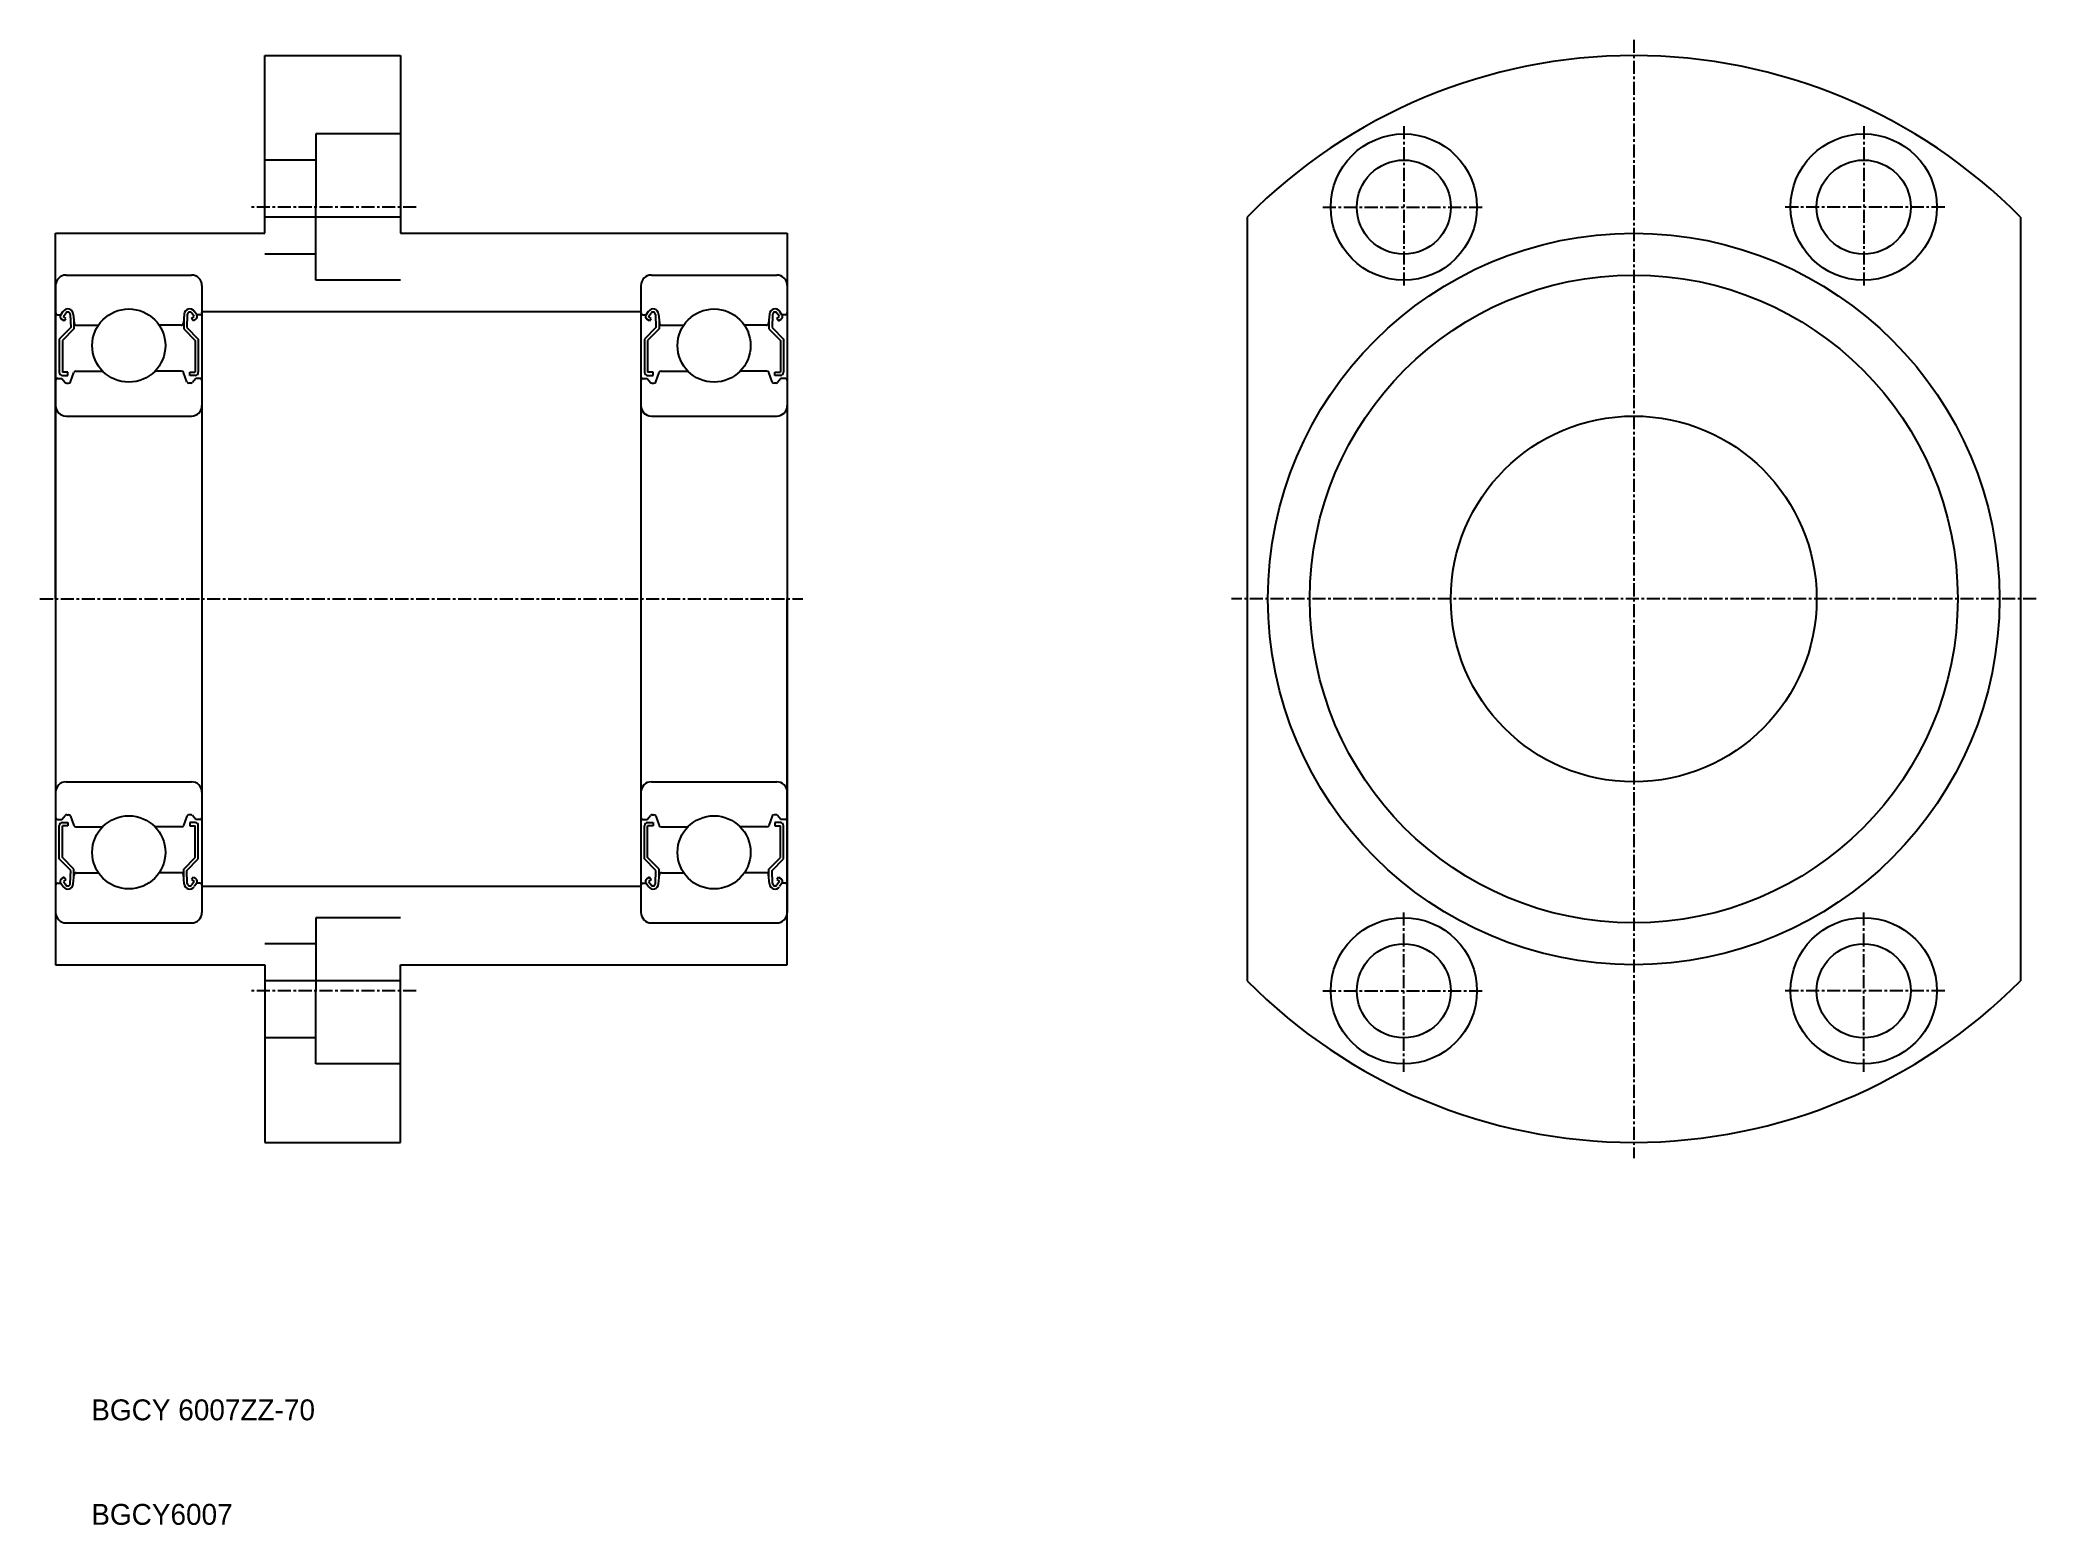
# Model space of a CAD drawing. Extents: x 171 to 362, y 46 to 188.
import ezdxf

# ---------------------------------------------------------------- set-up
doc = ezdxf.new("R2010")
doc.units = 0
doc.linetypes.add('CENTER', pattern=[2, 1.25, -0.25, 0.25, -0.25])
doc.linetypes.add('DASHED', pattern=[19.05, 12.7, -6.35])
doc.layers.get('0').update_dxf_attribs({"linetype": 'CONTINUOUS'})
doc.layers.add('CENTER', color=1, linetype='CENTER')

msp = doc.modelspace()

# ---------------------------------------------------------------- linework, layer by layer
for p, q in [((192.68, 169.16), (192.68, 186.16)), ((192.68, 186.16), (205.68, 186.16)), ((205.68, 186.16), (205.68, 169.16)), ((205.68, 170.7), (192.68, 170.7)), ((286.68, 170.7), (286.68, 97.62)), ((360.68, 170.7), (360.68, 97.62)), ((172.68, 134.16), (172.68, 169.16)), ((172.68, 169.16), (192.68, 169.16)), ((205.68, 169.16), (242.68, 169.16)), ((242.68, 169.16), (242.68, 134.16)), ((173.68, 165.16), (185.68, 165.16)), ((229.68, 165.16), (241.68, 165.16)), ((172.68, 164.16), (172.68, 104.16)), ((186.68, 164.16), (186.68, 104.16)), ((228.68, 164.16), (228.68, 104.16)), ((242.68, 164.16), (242.68, 104.16)), ((172.88, 161.36), (173.18, 161.36)), ((173.18, 161.36), (173.41, 161.69)), ((173.49, 160.77), (173.25, 160.94)), ((173.42, 161.19), (173.65, 161.52)), ((173.67, 161.01), (173.42, 161.19)), ((173.49, 160.77), (173.67, 161.01)), ((174.07, 161.39), (174.12, 160.13)), ((174.37, 161.43), (174.45, 160.54)), ((174.42, 160.88), (174.42, 160.01)), ((184.98, 161.43), (184.9, 160.54)), ((184.93, 160.88), (184.93, 160.01)), ((185.28, 161.39), (185.23, 160.13)), ((185.68, 161.01), (185.93, 161.19)), ((185.86, 160.77), (185.68, 161.01)), ((185.93, 161.19), (185.7, 161.52)), ((185.86, 160.77), (186.1, 160.94)), ((186.18, 161.36), (185.94, 161.69)), ((186.48, 161.36), (186.18, 161.36)), ((228.88, 161.36), (229.18, 161.36)), ((229.18, 161.36), (229.41, 161.69)), ((229.49, 160.77), (229.25, 160.94)), ((229.42, 161.19), (229.65, 161.52)), ((229.67, 161.01), (229.42, 161.19)), ((229.49, 160.77), (229.67, 161.01)), ((230.07, 161.39), (230.12, 160.13)), ((230.37, 161.43), (230.45, 160.54)), ((230.42, 160.88), (230.42, 160.01)), ((240.98, 161.43), (240.9, 160.54)), ((240.93, 160.88), (240.93, 160.01)), ((241.28, 161.39), (241.23, 160.13)), ((241.68, 161.01), (241.93, 161.19)), ((241.86, 160.77), (241.68, 161.01)), ((241.93, 161.19), (241.7, 161.52)), ((241.86, 160.77), (242.1, 160.94)), ((242.18, 161.36), (241.94, 161.69)), ((242.48, 161.36), (242.18, 161.36)), ((174.12, 160.13), (173.02, 159.03)), ((173.02, 159.03), (173.02, 155.86)), ((174.42, 160.01), (173.32, 158.91)), ((173.32, 158.91), (173.32, 155.86)), ((174.65, 160.36), (176.77, 160.36)), ((184.7, 160.36), (182.58, 160.36)), ((184.93, 160.01), (186.03, 158.91)), ((185.23, 160.13), (186.33, 159.03)), ((186.03, 158.91), (186.03, 155.86)), ((186.33, 159.03), (186.33, 155.86)), ((230.12, 160.13), (229.02, 159.03)), ((229.02, 159.03), (229.02, 155.86)), ((230.42, 160.01), (229.32, 158.91)), ((229.32, 158.91), (229.32, 155.86)), ((230.65, 160.36), (232.77, 160.36)), ((240.7, 160.36), (238.58, 160.36)), ((240.93, 160.01), (242.03, 158.91)), ((241.23, 160.13), (242.33, 159.03)), ((242.03, 158.91), (242.03, 155.86)), ((242.33, 159.03), (242.33, 155.86)), ((172.88, 155.26), (173.28, 155.26)), ((173.28, 155.26), (173.59, 154.88)), ((173.84, 155.86), (173.32, 155.86)), ((173.32, 155.56), (173.84, 155.56)), ((173.75, 154.81), (173.92, 154.81)), ((173.84, 155.56), (173.84, 155.86)), ((174.11, 154.94), (174.43, 155.83)), ((174.62, 155.96), (177.18, 155.96)), ((184.73, 155.96), (182.18, 155.96)), ((185.24, 154.94), (184.92, 155.83)), ((185.6, 154.81), (185.43, 154.81)), ((185.51, 155.56), (185.51, 155.86)), ((185.51, 155.86), (186.03, 155.86)), ((186.03, 155.56), (185.51, 155.56)), ((186.08, 155.26), (185.76, 154.88)), ((186.48, 155.26), (186.08, 155.26)), ((228.88, 155.26), (229.28, 155.26)), ((229.28, 155.26), (229.59, 154.88)), ((229.84, 155.86), (229.32, 155.86)), ((229.32, 155.56), (229.84, 155.56)), ((229.75, 154.81), (229.92, 154.81)), ((229.84, 155.56), (229.84, 155.86)), ((230.11, 154.94), (230.43, 155.83)), ((230.62, 155.96), (233.18, 155.96)), ((240.73, 155.96), (238.18, 155.96)), ((241.24, 154.94), (240.92, 155.83)), ((241.6, 154.81), (241.43, 154.81)), ((241.51, 155.56), (241.51, 155.86)), ((241.51, 155.86), (242.03, 155.86)), ((242.03, 155.56), (241.51, 155.56)), ((242.08, 155.26), (241.76, 154.88)), ((242.48, 155.26), (242.08, 155.26)), ((173.68, 151.66), (185.68, 151.66)), ((229.68, 151.66), (241.68, 151.66)), ((172.68, 134.16), (172.68, 99.16)), ((242.68, 99.16), (242.68, 134.16)), ((173.68, 116.66), (185.68, 116.66)), ((229.68, 116.66), (241.68, 116.66)), ((172.88, 113.06), (173.28, 113.06)), ((173.28, 113.06), (173.59, 113.44)), ((173.32, 112.76), (173.84, 112.76)), ((173.75, 113.51), (173.92, 113.51)), ((173.84, 112.76), (173.84, 112.46)), ((174.11, 113.38), (174.43, 112.49)), ((185.24, 113.38), (184.92, 112.49)), ((185.6, 113.51), (185.43, 113.51)), ((185.51, 112.76), (185.51, 112.46)), ((186.03, 112.76), (185.51, 112.76)), ((186.08, 113.06), (185.76, 113.44)), ((186.48, 113.06), (186.08, 113.06)), ((228.88, 113.06), (229.28, 113.06)), ((229.28, 113.06), (229.59, 113.44)), ((229.32, 112.76), (229.84, 112.76)), ((229.75, 113.51), (229.92, 113.51)), ((229.84, 112.76), (229.84, 112.46)), ((230.11, 113.38), (230.43, 112.49)), ((241.24, 113.38), (240.92, 112.49)), ((241.6, 113.51), (241.43, 113.51)), ((241.51, 112.76), (241.51, 112.46)), ((242.03, 112.76), (241.51, 112.76)), ((242.08, 113.06), (241.76, 113.44)), ((242.48, 113.06), (242.08, 113.06)), ((173.02, 109.28), (173.02, 112.46)), ((173.32, 109.41), (173.32, 112.46)), ((173.84, 112.46), (173.32, 112.46)), ((174.62, 112.36), (177.18, 112.36)), ((184.73, 112.36), (182.18, 112.36)), ((185.51, 112.46), (186.03, 112.46)), ((186.03, 109.41), (186.03, 112.46)), ((186.33, 109.28), (186.33, 112.46)), ((229.02, 109.28), (229.02, 112.46)), ((229.84, 112.46), (229.32, 112.46)), ((229.32, 109.41), (229.32, 112.46)), ((230.62, 112.36), (233.18, 112.36)), ((240.73, 112.36), (238.18, 112.36)), ((241.51, 112.46), (242.03, 112.46)), ((242.03, 109.41), (242.03, 112.46)), ((242.33, 109.28), (242.33, 112.46)), ((174.12, 108.18), (173.02, 109.28)), ((174.42, 108.31), (173.32, 109.41)), ((184.93, 108.31), (186.03, 109.41)), ((185.23, 108.18), (186.33, 109.28)), ((230.12, 108.18), (229.02, 109.28)), ((230.42, 108.31), (229.32, 109.41)), ((240.93, 108.31), (242.03, 109.41)), ((241.23, 108.18), (242.33, 109.28)), ((173.49, 107.55), (173.25, 107.38)), ((173.67, 107.3), (173.42, 107.13)), ((173.42, 107.13), (173.65, 106.8)), ((173.49, 107.55), (173.67, 107.3)), ((174.07, 106.93), (174.12, 108.18)), ((174.37, 106.89), (174.45, 107.78)), ((174.42, 107.44), (174.42, 108.31)), ((174.65, 107.96), (176.77, 107.96)), ((184.7, 107.96), (182.58, 107.96)), ((184.98, 106.89), (184.9, 107.78)), ((184.93, 107.44), (184.93, 108.31)), ((185.28, 106.93), (185.23, 108.18)), ((185.86, 107.55), (185.68, 107.3)), ((185.68, 107.3), (185.93, 107.13)), ((185.93, 107.13), (185.7, 106.8)), ((185.86, 107.55), (186.1, 107.38)), ((229.49, 107.55), (229.25, 107.38)), ((229.67, 107.3), (229.42, 107.13)), ((229.42, 107.13), (229.65, 106.8)), ((229.49, 107.55), (229.67, 107.3)), ((230.07, 106.93), (230.12, 108.18)), ((230.37, 106.89), (230.45, 107.78)), ((230.42, 107.44), (230.42, 108.31)), ((230.65, 107.96), (232.77, 107.96)), ((240.7, 107.96), (238.58, 107.96)), ((240.98, 106.89), (240.9, 107.78)), ((240.93, 107.44), (240.93, 108.31)), ((241.28, 106.93), (241.23, 108.18)), ((241.86, 107.55), (241.68, 107.3)), ((241.68, 107.3), (241.93, 107.13)), ((241.93, 107.13), (241.7, 106.8)), ((241.86, 107.55), (242.1, 107.38)), ((172.88, 106.96), (173.18, 106.96)), ((173.18, 106.96), (173.41, 106.63)), ((186.18, 106.96), (185.94, 106.63)), ((186.48, 106.96), (186.18, 106.96)), ((228.88, 106.96), (229.18, 106.96)), ((229.18, 106.96), (229.41, 106.63)), ((242.18, 106.96), (241.94, 106.63)), ((242.48, 106.96), (242.18, 106.96)), ((173.68, 103.16), (185.68, 103.16)), ((176.73, 103.16), (176.73, 103.16)), ((179.18, 103.16), (179.18, 103.16)), ((229.68, 103.16), (241.68, 103.16)), ((232.73, 103.16), (232.73, 103.16)), ((235.18, 103.16), (235.18, 103.16)), ((172.68, 99.16), (192.68, 99.16)), ((192.68, 99.16), (192.68, 82.16)), ((205.68, 97.62), (192.68, 97.62)), ((205.68, 99.16), (242.68, 99.16)), ((205.68, 82.16), (205.68, 99.16)), ((192.68, 82.16), (205.68, 82.16))]:
    msp.add_line(p, q)
at = {"color": 3, "linetype": 'DASHED'}
for p, q in [((205.68, 178.66), (197.58, 178.66)), ((197.58, 178.66), (197.58, 171.66)), ((197.58, 176.16), (192.68, 176.16)), ((197.58, 164.66), (197.58, 171.66)), ((197.58, 167.16), (192.68, 167.16)), ((205.68, 164.66), (197.58, 164.66)), ((205.68, 103.66), (197.58, 103.66)), ((197.58, 103.66), (197.58, 96.66)), ((197.58, 101.16), (192.68, 101.16)), ((197.58, 89.66), (197.58, 96.66)), ((197.58, 92.16), (192.68, 92.16)), ((205.68, 89.66), (197.58, 89.66))]:
    msp.add_line(p, q, dxfattribs=at)
at = {"color": 7, "linetype": 'CONTINUOUS'}
for p, q in [((186.68, 161.66), (228.68, 161.66)), ((186.68, 106.66), (228.68, 106.66))]:
    msp.add_line(p, q, dxfattribs=at)
for centre, radius in [((301.68, 171.66), 7), ((345.68, 171.66), 7), ((301.68, 171.66), 4.5), ((345.68, 171.66), 4.5), ((323.68, 134.16), 35), ((323.68, 134.16), 31), ((323.68, 134.16), 17.5), ((301.68, 96.66), 7), ((345.68, 96.66), 7), ((301.68, 96.66), 4.5), ((345.68, 96.66), 4.5)]:
    msp.add_circle(centre, radius)
for centre in [(179.68, 158.41), (235.68, 158.41), (179.68, 109.91), (235.68, 109.91)]:
    msp.add_circle(centre, 3.5, dxfattribs=at)
for centre, radius, start, end in [((323.68, 134.16), 52, 44.6398, 135.3602), ((173.68, 164.16), 1, 90, 180), ((185.68, 164.16), 1, 0, 90), ((229.68, 164.16), 1, 90, 180), ((241.68, 164.16), 1, 0, 90), ((172.88, 161.56), 0.2, 180, 270), ((173.42, 161.19), 0.3, 144.9356, 235.0377), ((173.84, 161.38), 0.53, 5.0651, 144.9356), ((173.84, 161.38), 0.23, 2.1311, 144.9356), ((174.65, 160.56), 0.2, 185.0651, 270), ((184.7, 160.56), 0.2, 270, 354.9349), ((185.51, 161.38), 0.53, 35.0644, 174.9349), ((185.51, 161.38), 0.23, 35.0644, 177.8689), ((185.93, 161.19), 0.3, 304.9623, 35.0644), ((186.48, 161.56), 0.2, 270, 0), ((228.88, 161.56), 0.2, 180, 270), ((229.42, 161.19), 0.3, 144.9356, 235.0377), ((229.84, 161.38), 0.53, 5.0651, 144.9356), ((229.84, 161.38), 0.23, 2.1311, 144.9356), ((230.65, 160.56), 0.2, 185.0651, 270), ((240.7, 160.56), 0.2, 270, 354.9349), ((241.51, 161.38), 0.53, 35.0644, 174.9349), ((241.51, 161.38), 0.23, 35.0644, 177.8689), ((241.93, 161.19), 0.3, 304.9623, 35.0644), ((242.48, 161.56), 0.2, 270, 0), ((172.88, 155.06), 0.2, 90, 180), ((173.32, 155.86), 0.3, 180, 270), ((173.75, 155.01), 0.2, 219.9991, 270), ((173.92, 155.01), 0.2, 270, 339.9703), ((174.62, 155.76), 0.2, 90, 159.9703), ((184.73, 155.76), 0.2, 20.0297, 90), ((185.43, 155.01), 0.2, 200.0297, 270), ((185.6, 155.01), 0.2, 270, 320.0009), ((186.03, 155.86), 0.3, 270, 0), ((186.48, 155.06), 0.2, 0, 90), ((228.88, 155.06), 0.2, 90, 180), ((229.32, 155.86), 0.3, 180, 270), ((229.75, 155.01), 0.2, 219.9991, 270), ((229.92, 155.01), 0.2, 270, 339.9703), ((230.62, 155.76), 0.2, 90, 159.9703), ((240.73, 155.76), 0.2, 20.0297, 90), ((241.43, 155.01), 0.2, 200.0297, 270), ((241.6, 155.01), 0.2, 270, 320.0009), ((242.03, 155.86), 0.3, 270, 0), ((242.48, 155.06), 0.2, 0, 90), ((173.68, 152.66), 1, 180, 270), ((185.68, 152.66), 1, 270, 0), ((229.68, 152.66), 1, 180, 270), ((241.68, 152.66), 1, 270, 0), ((173.68, 115.66), 1, 90, 180), ((185.68, 115.66), 1, 0, 90), ((229.68, 115.66), 1, 90, 180), ((241.68, 115.66), 1, 0, 90), ((172.88, 113.26), 0.2, 180, 270), ((173.32, 112.46), 0.3, 90, 180), ((173.75, 113.31), 0.2, 90, 140.0009), ((173.92, 113.31), 0.2, 20.0297, 90), ((185.43, 113.31), 0.2, 90, 159.9703), ((185.6, 113.31), 0.2, 39.9991, 90), ((186.03, 112.46), 0.3, 0, 90), ((186.48, 113.26), 0.2, 270, 0), ((228.88, 113.26), 0.2, 180, 270), ((229.32, 112.46), 0.3, 90, 180), ((229.75, 113.31), 0.2, 90, 140.0009), ((229.92, 113.31), 0.2, 20.0297, 90), ((241.43, 113.31), 0.2, 90, 159.9703), ((241.6, 113.31), 0.2, 39.9991, 90), ((242.03, 112.46), 0.3, 0, 90), ((242.48, 113.26), 0.2, 270, 0), ((174.62, 112.56), 0.2, 200.0297, 270), ((184.73, 112.56), 0.2, 270, 339.9703), ((230.62, 112.56), 0.2, 200.0297, 270), ((240.73, 112.56), 0.2, 270, 339.9703), ((173.42, 107.13), 0.3, 124.9623, 215.0644), ((174.65, 107.76), 0.2, 90, 174.9349), ((184.7, 107.76), 0.2, 5.0651, 90), ((185.93, 107.13), 0.3, 324.9356, 55.0377), ((229.42, 107.13), 0.3, 124.9623, 215.0644), ((230.65, 107.76), 0.2, 90, 174.9349), ((240.7, 107.76), 0.2, 5.0651, 90), ((241.93, 107.13), 0.3, 324.9356, 55.0377), ((172.88, 106.76), 0.2, 90, 180), ((173.84, 106.93), 0.53, 215.0644, 354.9349), ((173.84, 106.93), 0.23, 215.0644, 357.8689), ((185.51, 106.93), 0.53, 185.0651, 324.9356), ((185.51, 106.93), 0.23, 182.1311, 324.9356), ((186.48, 106.76), 0.2, 0, 90), ((228.88, 106.76), 0.2, 90, 180), ((229.84, 106.93), 0.53, 215.0644, 354.9349), ((229.84, 106.93), 0.23, 215.0644, 357.8689), ((241.51, 106.93), 0.53, 185.0651, 324.9356), ((241.51, 106.93), 0.23, 182.1311, 324.9356), ((242.48, 106.76), 0.2, 0, 90), ((173.68, 104.16), 1, 180, 270), ((185.68, 104.16), 1, 270, 0), ((229.68, 104.16), 1, 180, 270), ((241.68, 104.16), 1, 270, 0), ((323.68, 134.16), 52, 224.6398, 315.3602)]:
    msp.add_arc(centre, radius, start, end)
at = {"layer": 'CENTER'}
for p, q in [((323.68, 187.66), (323.68, 80.66)), ((301.68, 179.41), (301.68, 163.91)), ((345.68, 179.41), (345.68, 163.91)), ((207.18, 171.66), (191.18, 171.66)), ((293.93, 171.66), (309.43, 171.66)), ((353.43, 171.66), (337.93, 171.66)), ((171.18, 134.16), (244.18, 134.16)), ((362.18, 134.16), (285.18, 134.16)), ((301.68, 88.91), (301.68, 104.41)), ((345.68, 88.91), (345.68, 104.41)), ((207.18, 96.66), (191.18, 96.66)), ((293.93, 96.66), (309.43, 96.66)), ((353.43, 96.66), (337.93, 96.66))]:
    msp.add_line(p, q, dxfattribs=at)

# ---------------------------------------------------------------- texts
for s, p in [('BGCY 6007ZZ-70', (176.09, 55.56)), ('BGCY6007', (176.09, 45.56))]:
    msp.add_text(s, height=2).set_placement(p)

doc.saveas('drawing.dxf')
